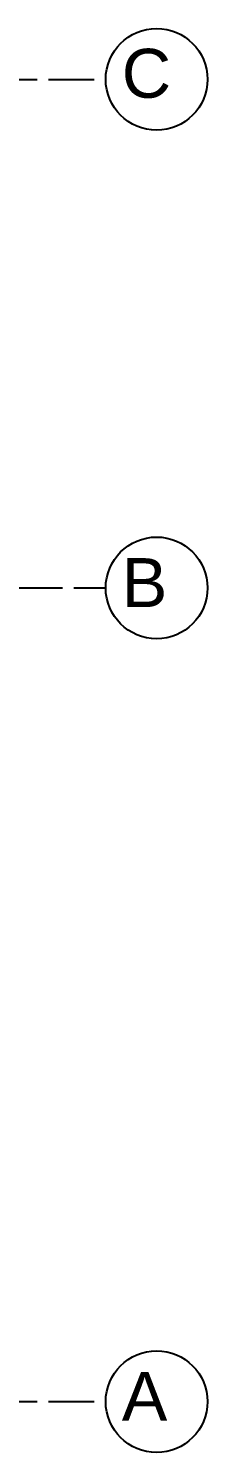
# Model space of a CAD drawing. Header units: millimetres. Extents: x -6014 to 220479, y -27718 to 28747.
# Drawn here: x 55225 to 56632, y 4167 to 15367 of the extents above; entities that cross this region are included whole.
import ezdxf

# ---------------------------------------------------------------- set-up
doc = ezdxf.new("R2010")
doc.units = ezdxf.units.MM
doc.header["$MEASUREMENT"] = 0
doc.linetypes.add('ACAD_ISO02W100', pattern=[15, 12, -3])
doc.layers.add('Plan 1', color=7, linetype='Continuous')
doc.styles.add('gost', font='GOST Common.ttf')

msp = doc.modelspace()

# ---------------------------------------------------------------- linework, layer by layer
at = {"color": 18, "true_color": 0x000000}
for centre in [(56231.81167, 14966.96121), (56231.81167, 10966.96121), (56231.81167, 4566.96121)]:
    msp.add_circle(centre, 400, dxfattribs=at)
at = {"layer": 'Plan 1', "color": 251, "linetype": 'ACAD_ISO02W100', "ltscale": 30, "true_color": 0x636466}
for points in [[(34681.81167, 14966.96121), (55831.81167, 14966.96121)], [(44331.81167, 10966.96121), (55831.81167, 10966.96121)], [(34681.81167, 4566.96121), (55831.81167, 4566.96121)]]:
    msp.add_lwpolyline(points, dxfattribs=at)

# ---------------------------------------------------------------- texts
at = {"layer": 'Plan 1', "char_height": 384.8748082, "attachment_point": 7, "style": 'gost'}
for s, insert in [('{\\fArial|b0|i0|c0|p34;C}', (55957.85146, 14816.5233)), ('{\\fArial|b0|i0|c0|p34;B}', (55957.85146, 10816.5233)), ('{\\fArial|b0|i0|c238|p34;A}', (55957.85146, 4416.5233))]:
    msp.add_mtext_dynamic_manual_height_columns(s, width=384.8748082, gutter_width=0.54982, heights=[0], dxfattribs=dict(at, insert=insert))

doc.saveas('drawing.dxf')
